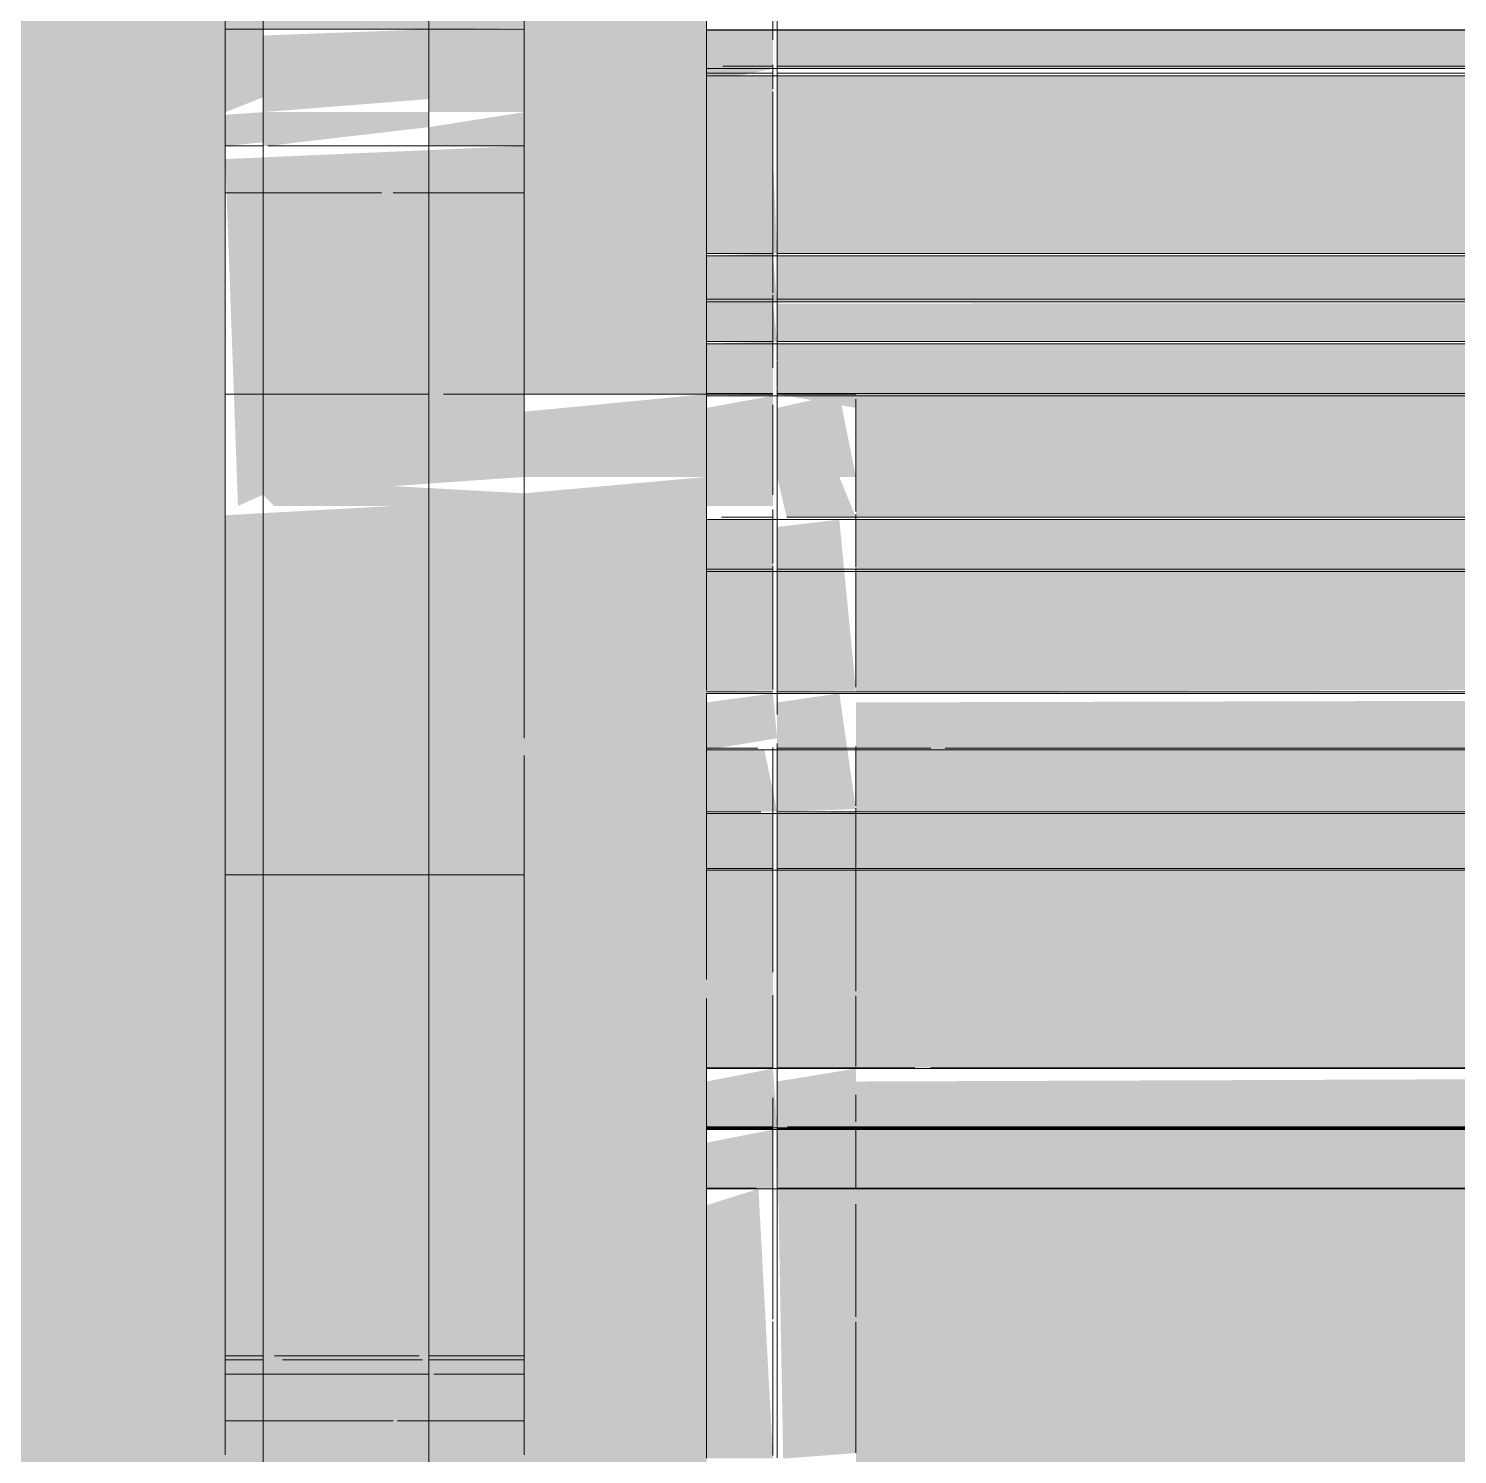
# Model space of a CAD drawing. Header units: metres. Extents: x 147 to 427, y -16 to 162.
# Drawn here: x 201.7562 to 201.79928, y 0.11652 to 0.15952 of the extents above; entities that cross this region are included whole.
import ezdxf

# ---------------------------------------------------------------- set-up
doc = ezdxf.new("R2010")
doc.units = ezdxf.units.M
doc.layers.add('P-SANR-FIXT', color=7, linetype='Continuous', lineweight=5)

# ---------------------------------------------------------------- blocks, each defined once
blk = doc.blocks.new('Bomba Jacuzzi1 - 15B-T 1_1_2CV TRIF_220_380V _1 1_2CV_-2414014-FF')
at = {"layer": 'P-SANR-FIXT', "lineweight": 15, "true_color": 0x181818, "transparency": 33554598}
for points in [[(96.305271, 0.046422), (96.32051, 0.05625), (96.316584, 0.05625), (96.316584, 0.05925), (96.315446, 0.059801), (96.315446, 0.17175), (96.316584, 0.172081), (96.316584, 0.17475), (96.321584, 0.17475), (96.305271, 0.184444), (96.305271, 0.049051)], [(96.329959, 0.1485), (96.329959, 0.167204), (96.326709, 0.167208), (96.326709, 0.17475), (96.321584, 0.17475), (96.321727, 0.17175), (96.324459, 0.17175), (96.324459, 0.1485), (96.32782, 0.1485)], [(96.316584, 0.159311), (96.316584, 0.1595), (96.315446, 0.1595)], [(96.316584, 0.157), (96.321584, 0.157396), (96.321584, 0.1595), (96.316584, 0.159311), (96.316584, 0.157396)], [(96.316732, 0.155982), (96.321584, 0.156549), (96.321584, 0.157), (96.316584, 0.157), (96.316584, 0.155982)], [(96.316917, 0.145125), (96.32051, 0.145125), (96.32051, 0.145723), (96.324459, 0.146), (96.324459, 0.155982), (96.315446, 0.155586), (96.315828, 0.145125), (96.316584, 0.145462)], [(96.331959, 0.151283), (96.332084, 0.151283), (96.331959, 0.152664)], [(96.441959, 0.151283), (96.441959, 0.152664), (96.332084, 0.152664), (96.332084, 0.151283), (96.434006, 0.151283)], [(96.331959, 0.150084), (96.332084, 0.150084), (96.331959, 0.15123)], [(96.325248, 0.146), (96.329959, 0.146), (96.329959, 0.1485), (96.324459, 0.147967), (96.324459, 0.146)], [(96.316584, 0.1155), (96.324459, 0.1155), (96.324459, 0.145507), (96.32051, 0.145723), (96.32051, 0.145125), (96.315446, 0.144845), (96.315446, 0.1155)], [(96.329948, 0.1155), (96.329959, 0.1155), (96.329959, 0.146), (96.324459, 0.145507), (96.324459, 0.1155)], [(96.331961, 0.139524), (96.332084, 0.13956), (96.331959, 0.139524)], [(96.331959, 0.126318), (96.331959, 0.126345), (96.329959, 0.126318)]]:
    blk.add_hatch(color=250, dxfattribs=at).paths.add_polyline_path(points)
h = blk.add_hatch(color=250, dxfattribs=at)
h.paths.add_polyline_path([(96.315446, 0.157), (96.316584, 0.157446), (96.316584, 0.159311), (96.315446, 0.1595), (96.315446, 0.157396)])
h.paths.add_polyline_path([(96.321584, 0.1595), (96.321584, 0.17175), (96.316584, 0.17175), (96.316584, 0.1595), (96.32051, 0.1595)])
h.paths.add_polyline_path([(96.324459, 0.157), (96.324459, 0.1595), (96.321584, 0.1595), (96.321584, 0.157)])
h = blk.add_hatch(color=250, dxfattribs=at)
h.paths.add_polyline_path([(96.315446, 0.1595), (96.316584, 0.1595), (96.316584, 0.17175), (96.315446, 0.17175), (96.315446, 0.160662)])
h.paths.add_polyline_path([(96.321584, 0.1595), (96.324459, 0.159545), (96.324459, 0.17175), (96.321584, 0.17175), (96.321584, 0.159545)])
at = {"layer": 'P-SANR-FIXT', "lineweight": 15, "true_color": 0xffc600, "transparency": 33554598}
for points in [[(96.331959, 0.159469), (96.331959, 0.15948), (96.329959, 0.159469)], [(96.33093, 0.158097), (96.331959, 0.158312), (96.331959, 0.159469), (96.329959, 0.159469), (96.329959, 0.158097)], [(96.329959, 0.152741), (96.331959, 0.152741), (96.331959, 0.158097), (96.329959, 0.158097), (96.329959, 0.155589)], [(96.331959, 0.152741), (96.332084, 0.152741), (96.331959, 0.155589)], [(96.331959, 0.152664), (96.331959, 0.152741), (96.329959, 0.152664)], [(96.331959, 0.151283), (96.331959, 0.152664), (96.329959, 0.152664), (96.329959, 0.151283)], [(96.329959, 0.150084), (96.331959, 0.150084), (96.331959, 0.151283), (96.329959, 0.151283)], [(96.331959, 0.150016), (96.331959, 0.150084), (96.329959, 0.150016)], [(96.331959, 0.1485), (96.331959, 0.150016), (96.329959, 0.150016), (96.329959, 0.1485)], [(96.441959, 0.144782), (96.441959, 0.150016), (96.332084, 0.150016), (96.332084, 0.1485), (96.334459, 0.148082), (96.334459, 0.144782), (96.434006, 0.144782)], [(96.331959, 0.14845), (96.331959, 0.1485), (96.329959, 0.14845)], [(96.331959, 0.146), (96.331959, 0.14845), (96.329959, 0.148082), (96.329959, 0.146), (96.330978, 0.146)], [(96.332084, 0.146), (96.334459, 0.146), (96.333959, 0.1485), (96.332084, 0.148082), (96.332084, 0.147376)], [(96.331959, 0.145125), (96.331959, 0.146), (96.329959, 0.146), (96.329959, 0.145125), (96.331453, 0.145125)], [(96.334459, 0.144782), (96.333959, 0.146), (96.332084, 0.146), (96.332373, 0.144782), (96.333959, 0.144782)], [(96.329959, 0.13777), (96.332084, 0.138119), (96.331959, 0.139473), (96.329959, 0.1392), (96.329959, 0.138119)], [(96.332084, 0.135897), (96.334459, 0.135985), (96.333959, 0.139473), (96.332084, 0.1392), (96.332084, 0.135912)], [(96.369151, 0.135897), (96.441959, 0.135897), (96.441959, 0.139473), (96.334459, 0.1392), (96.334459, 0.135897), (96.336724, 0.135897)], [(96.329959, 0.135897), (96.332084, 0.135912), (96.331699, 0.13777), (96.329959, 0.13777), (96.329959, 0.137067)], [(96.331959, 0.128159), (96.331959, 0.128186), (96.329959, 0.128159)], [(96.332084, 0.126371), (96.331959, 0.128159), (96.329959, 0.127768), (96.329959, 0.126371), (96.331959, 0.126371)], [(96.334459, 0.128159), (96.334459, 0.128186), (96.332084, 0.128159)], [(96.334459, 0.126371), (96.334459, 0.128159), (96.332084, 0.127768), (96.332084, 0.126371)], [(96.441959, 0.126345), (96.441959, 0.128159), (96.334459, 0.127768), (96.334459, 0.126345), (96.435385, 0.126345)], [(96.334459, 0.126345), (96.334459, 0.126371), (96.332084, 0.126345)]]:
    blk.add_hatch(color=40, dxfattribs=at).paths.add_polyline_path(points)
h = blk.add_hatch(color=40, dxfattribs=at)
h.paths.add_polyline_path([(96.395067, 0.152741), (96.441959, 0.153056), (96.441959, 0.158097), (96.332084, 0.158097), (96.332084, 0.152741), (96.389801, 0.152741)])
h.paths.add_polyline_path([(96.395067, 0.158312), (96.441959, 0.158792), (96.441959, 0.159469), (96.332084, 0.159469), (96.332084, 0.158312), (96.385365, 0.158312)])
h.paths.add_polyline_path([(96.441959, 0.15948), (96.441959, 0.159545), (96.434006, 0.15948)])
at = {"layer": 'P-SANR-FIXT', "lineweight": 15, "true_color": 0x181818, "transparency": 33554598}
h = blk.add_hatch(color=250, dxfattribs=at)
h.paths.add_polyline_path([(96.321584, 0.155982), (96.324459, 0.155982), (96.324459, 0.157), (96.321584, 0.156549)])
h.paths.add_polyline_path([(96.315446, 0.155982), (96.316584, 0.15609), (96.316584, 0.157), (96.315446, 0.156921)])
h = blk.add_hatch(color=250, dxfattribs=at)
h.paths.add_polyline_path([(96.401579, 0.1155), (96.441959, 0.1155), (96.441959, 0.126318), (96.334459, 0.126318), (96.334459, 0.1155), (96.369151, 0.1155)])
h.paths.add_polyline_path([(96.434006, 0.128186), (96.441959, 0.128688), (96.441959, 0.135846), (96.334459, 0.135846), (96.334459, 0.128186), (96.401579, 0.128186)])
h.paths.add_polyline_path([(96.334459, 0.139524), (96.441959, 0.1398), (96.441959, 0.144714), (96.334459, 0.144714), (96.334459, 0.13956)])
h.paths.add_polyline_path([(96.395067, 0.150084), (96.441959, 0.150084), (96.441959, 0.151283), (96.332084, 0.151227), (96.332084, 0.150084), (96.385365, 0.150084)])
h = blk.add_hatch(color=250, dxfattribs=at)
h.paths.add_polyline_path([(96.332433, 0.11641), (96.334459, 0.116563), (96.334459, 0.126318), (96.332084, 0.126318), (96.332267, 0.11641)])
h.paths.add_polyline_path([(96.331959, 0.12453), (96.331959, 0.126318), (96.329959, 0.125925), (96.329959, 0.12453), (96.331522, 0.12453)])
h.paths.add_polyline_path([(96.332084, 0.128186), (96.334459, 0.128186), (96.334459, 0.135846), (96.332084, 0.135846), (96.332084, 0.130271)])
h.paths.add_polyline_path([(96.332084, 0.139524), (96.334459, 0.13956), (96.333959, 0.144714), (96.332084, 0.144491), (96.332084, 0.13956)])
h = blk.add_hatch(color=250, dxfattribs=at)
h.paths.add_polyline_path([(96.331959, 0.11641), (96.331522, 0.12453), (96.329959, 0.124041), (96.329959, 0.11641), (96.331164, 0.11641)])
h.paths.add_polyline_path([(96.331959, 0.128186), (96.331959, 0.135846), (96.329959, 0.135846), (96.329959, 0.128186)])
h.paths.add_polyline_path([(96.329959, 0.139524), (96.331959, 0.13956), (96.331959, 0.144714), (96.329959, 0.144714), (96.329959, 0.13956)])
h = blk.add_hatch(color=250, dxfattribs=at)
h.paths.add_polyline_path([(96.334459, 0.126318), (96.334459, 0.126345), (96.332084, 0.126318)])
h.paths.add_polyline_path([(96.334459, 0.135846), (96.334459, 0.135897), (96.332084, 0.135846)])
at = {"layer": 'P-SANR-FIXT', "color": 126, "lineweight": 15, "true_color": 0x0f6868}
for p, q in [((96.316584, 0.172731), (96.316584, 0.157396)), ((96.315446, 0.159368), (96.315446, 0.17175)), ((96.321584, 0.167345), (96.321584, 0.154045)), ((96.324459, 0.166812), (96.324459, 0.159368)), ((96.316584, 0.1595), (96.315446, 0.1595)), ((96.315446, 0.1595), (96.315446, 0.158001)), ((96.324459, 0.1595), (96.321584, 0.1595)), ((96.324459, 0.158001), (96.324459, 0.1595)), ((96.315446, 0.158001), (96.315446, 0.156328)), ((96.324459, 0.156328), (96.324459, 0.158001)), ((96.316584, 0.157396), (96.316584, 0.145125)), ((96.315446, 0.154568), (96.315446, 0.155982)), ((96.315446, 0.155982), (96.316584, 0.155982)), ((96.321584, 0.155982), (96.324459, 0.155982)), ((96.324459, 0.155982), (96.324459, 0.154568)), ((96.315446, 0.145295), (96.315446, 0.154568)), ((96.315446, 0.154568), (96.316584, 0.154568)), ((96.321584, 0.154568), (96.324459, 0.154568)), ((96.324459, 0.154568), (96.324459, 0.145812)), ((96.329959, 0.151283), (96.329959, 0.152573)), ((96.329959, 0.151283), (96.329959, 0.150037)), ((96.329959, 0.151283), (96.332084, 0.151283)), ((96.321584, 0.150494), (96.321584, 0.129463)), ((96.329959, 0.1485), (96.324459, 0.1485)), ((96.324459, 0.138174), (96.324459, 0.145889)), ((96.315446, 0.145413), (96.315446, 0.126888)), ((96.316584, 0.145125), (96.316584, 0.130835)), ((96.329959, 0.14315), (96.329959, 0.144277)), ((96.329959, 0.14315), (96.329959, 0.13956)), ((96.329959, 0.14315), (96.332084, 0.14315)), ((96.324459, 0.116511), (96.324459, 0.1375)), ((96.329959, 0.134145), (96.329959, 0.134769)), ((96.329959, 0.134145), (96.329959, 0.13084)), ((96.329959, 0.134145), (96.332084, 0.134145)), ((96.316584, 0.130835), (96.316584, 0.1155)), ((96.329959, 0.130271), (96.329959, 0.128168)), ((96.315446, 0.126888), (96.315446, 0.116511)), ((96.321584, 0.126809), (96.321584, 0.104191)), ((96.329959, 0.12453), (96.329959, 0.11641)), ((96.329959, 0.12453), (96.332084, 0.12453))]:
    blk.add_line(p, q, dxfattribs=at)
at = {"layer": 'P-SANR-FIXT', "color": 250, "lineweight": 15, "true_color": 0x143333}
for p, q in [((96.315446, 0.17175), (96.315446, 0.1595)), ((96.324459, 0.1595), (96.324459, 0.166812)), ((96.321584, 0.1595), (96.316584, 0.1595)), ((96.315446, 0.155982), (96.315446, 0.159368)), ((96.324459, 0.159368), (96.324459, 0.155982)), ((96.315446, 0.156265), (96.315446, 0.156996)), ((96.324459, 0.157), (96.324459, 0.156265)), ((96.315446, 0.156328), (96.315446, 0.145889)), ((96.315446, 0.155982), (96.315446, 0.147413)), ((96.316732, 0.155982), (96.321584, 0.155982)), ((96.324459, 0.153605), (96.324459, 0.156328)), ((96.324459, 0.147413), (96.324459, 0.155982)), ((96.316584, 0.154568), (96.320156, 0.154568)), ((96.32051, 0.154568), (96.321584, 0.154568)), ((96.324459, 0.145889), (96.324459, 0.153605)), ((96.324459, 0.145812), (96.324459, 0.138119)), ((96.315446, 0.138119), (96.315446, 0.145295)), ((96.315446, 0.116511), (96.315446, 0.144121)), ((96.324459, 0.144121), (96.324459, 0.138261)), ((96.315446, 0.138186), (96.315446, 0.116511)), ((96.324459, 0.137603), (96.324459, 0.116511))]:
    blk.add_line(p, q, dxfattribs=at)
at = {"layer": 'P-SANR-FIXT', "color": 59, "lineweight": 15, "true_color": 0x495b2e}
for p, q in [((96.329959, 0.161869), (96.329959, 0.159481)), ((96.329959, 0.161097), (96.329959, 0.15948)), ((96.329959, 0.158105), (96.329959, 0.152664)), ((96.329959, 0.154018), (96.329959, 0.152664)), ((96.331959, 0.153035), (96.331959, 0.15155)), ((96.329959, 0.152664), (96.329959, 0.151362)), ((96.329959, 0.152664), (96.332084, 0.152664)), ((96.329959, 0.151362), (96.331959, 0.151362)), ((96.329959, 0.151285), (96.329959, 0.150037)), ((96.331959, 0.151493), (96.331959, 0.15016)), ((96.332084, 0.151362), (96.448959, 0.151362)), ((96.329959, 0.150084), (96.331959, 0.150084)), ((96.329959, 0.148082), (96.329959, 0.145133)), ((96.329959, 0.145973), (96.329959, 0.145125)), ((96.331959, 0.145014), (96.331959, 0.143385)), ((96.329959, 0.144714), (96.332084, 0.144714)), ((96.331959, 0.143323), (96.331959, 0.139593)), ((96.329959, 0.137785), (96.329959, 0.135846)), ((96.329959, 0.136452), (96.329959, 0.135846)), ((96.329959, 0.135846), (96.332084, 0.135846)), ((96.331959, 0.136041), (96.331959, 0.131069)), ((96.331959, 0.13037), (96.331959, 0.128162)), ((96.331959, 0.124578), (96.331959, 0.120601)), ((96.331959, 0.120533), (96.331959, 0.116489))]:
    blk.add_line(p, q, dxfattribs=at)
at = {"layer": 'P-SANR-FIXT', "color": 250, "lineweight": 15, "true_color": 0x162121}
for p, q in [((96.315446, 0.1595), (96.315446, 0.157)), ((96.315446, 0.1595), (96.315446, 0.157247)), ((96.324459, 0.155982), (96.324459, 0.1595)), ((96.324459, 0.157563), (96.324459, 0.1595)), ((96.315446, 0.156265), (96.315446, 0.156996)), ((96.315446, 0.156921), (96.315446, 0.155982)), ((96.324459, 0.157), (96.324459, 0.156265)), ((96.315446, 0.148368), (96.315446, 0.155982)), ((96.324459, 0.155982), (96.324459, 0.148368)), ((96.315446, 0.145365), (96.315446, 0.155586)), ((96.324459, 0.155586), (96.324459, 0.15144)), ((96.324459, 0.151208), (96.324459, 0.145169)), ((96.316584, 0.1485), (96.315446, 0.1485)), ((96.315446, 0.1485), (96.315446, 0.138186)), ((96.324459, 0.1485), (96.322026, 0.1485)), ((96.315446, 0.147413), (96.315446, 0.139635)), ((96.324459, 0.139635), (96.324459, 0.147413)), ((96.315446, 0.144121), (96.315446, 0.144845)), ((96.324459, 0.144845), (96.324459, 0.144121)), ((96.315446, 0.127781), (96.315446, 0.138119)), ((96.324459, 0.1375), (96.324459, 0.128227)), ((96.315446, 0.116511), (96.315446, 0.13634)), ((96.315446, 0.127847), (96.315446, 0.120482)), ((96.324459, 0.120288), (96.324459, 0.127847)), ((96.315446, 0.120288), (96.315446, 0.116511)), ((96.324459, 0.116511), (96.324459, 0.119998))]:
    blk.add_line(p, q, dxfattribs=at)
at = {"layer": 'P-SANR-FIXT', "color": 250, "lineweight": 15, "true_color": 0x171b1b}
for p, q in [((96.316584, 0.159566), (96.316584, 0.158094)), ((96.321584, 0.15902), (96.321584, 0.15835)), ((96.315446, 0.157181), (96.315446, 0.156328)), ((96.324459, 0.156328), (96.324459, 0.157247)), ((96.315446, 0.155982), (96.315446, 0.1485)), ((96.324459, 0.1485), (96.324459, 0.155982)), ((96.315446, 0.148779), (96.315446, 0.155586)), ((96.324459, 0.155586), (96.324459, 0.15144)), ((96.324459, 0.151208), (96.324459, 0.148779)), ((96.315446, 0.13367), (96.315446, 0.148368)), ((96.321584, 0.1485), (96.316584, 0.1485)), ((96.324459, 0.147967), (96.324459, 0.138119)), ((96.315446, 0.145521), (96.315446, 0.146)), ((96.315446, 0.137565), (96.315446, 0.144961)), ((96.315446, 0.139635), (96.315446, 0.128697)), ((96.324459, 0.138119), (96.324459, 0.139635)), ((96.324459, 0.1375), (96.324459, 0.13337)), ((96.324459, 0.129382), (96.324459, 0.1375)), ((96.315446, 0.13634), (96.315446, 0.137067)), ((96.316584, 0.134), (96.315446, 0.134)), ((96.324459, 0.134), (96.321584, 0.134)), ((96.315446, 0.13337), (96.315446, 0.132111)), ((96.324459, 0.132111), (96.324459, 0.13337)), ((96.315446, 0.131521), (96.315446, 0.128715)), ((96.324459, 0.128581), (96.324459, 0.131521)), ((96.315446, 0.128581), (96.315446, 0.127847)), ((96.324459, 0.128227), (96.324459, 0.120288)), ((96.315446, 0.120473), (96.315446, 0.127781)), ((96.315446, 0.12222), (96.315446, 0.124105)), ((96.324459, 0.124105), (96.324459, 0.12222)), ((96.315446, 0.120517), (96.315446, 0.12222)), ((96.324459, 0.12222), (96.324459, 0.12033)), ((96.315446, 0.116511), (96.315446, 0.12033)), ((96.315446, 0.117532), (96.315446, 0.120288)), ((96.324459, 0.120029), (96.324459, 0.118979)), ((96.324459, 0.119992), (96.324459, 0.117532)), ((96.324459, 0.118979), (96.324459, 0.116511)), ((96.316584, 0.117532), (96.315446, 0.117532)), ((96.315446, 0.1175), (96.315446, 0.116535)), ((96.324459, 0.117532), (96.321584, 0.117532)), ((96.324459, 0.116535), (96.324459, 0.1175))]:
    blk.add_line(p, q, dxfattribs=at)
at = {"layer": 'P-SANR-FIXT', "color": 4, "lineweight": 15, "true_color": 0x00ffff}
for p, q in [((96.329959, 0.15948), (96.329959, 0.158097)), ((96.329959, 0.15948), (96.448959, 0.15948)), ((96.329959, 0.152573), (96.329959, 0.158097)), ((96.329959, 0.158097), (96.448959, 0.158097)), ((96.321584, 0.154045), (96.321584, 0.150494)), ((96.332084, 0.150308), (96.332084, 0.152871)), ((96.332084, 0.151283), (96.448959, 0.151283)), ((96.329959, 0.150016), (96.329959, 0.14845)), ((96.329959, 0.150016), (96.448959, 0.150016)), ((96.329959, 0.144277), (96.329959, 0.14845)), ((96.329959, 0.14845), (96.448959, 0.14845)), ((96.332084, 0.139662), (96.332084, 0.144324)), ((96.332084, 0.14315), (96.448959, 0.14315)), ((96.329959, 0.139473), (96.329959, 0.13777)), ((96.329959, 0.139473), (96.448959, 0.139473)), ((96.329959, 0.134769), (96.329959, 0.13777)), ((96.329959, 0.13777), (96.448959, 0.13777)), ((96.332084, 0.12819), (96.332084, 0.134916)), ((96.332084, 0.134145), (96.448959, 0.134145)), ((96.321584, 0.129463), (96.321584, 0.126809)), ((96.329959, 0.128159), (96.329959, 0.126371)), ((96.329959, 0.128159), (96.448959, 0.128159)), ((96.329959, 0.12453), (96.329959, 0.126371)), ((96.329959, 0.126371), (96.448959, 0.126371)), ((96.332084, 0.11642), (96.332084, 0.124875)), ((96.332084, 0.12453), (96.448959, 0.12453))]:
    blk.add_line(p, q, dxfattribs=at)
at = {"layer": 'P-SANR-FIXT', "color": 63, "lineweight": 15, "true_color": 0xa6d959}
for p, q in [((96.329959, 0.15948), (96.329959, 0.154018)), ((96.332084, 0.159004), (96.332084, 0.159752)), ((96.332084, 0.158219), (96.332084, 0.158991)), ((96.332084, 0.158312), (96.448959, 0.158312)), ((96.332084, 0.157396), (96.332084, 0.158204)), ((96.332084, 0.152871), (96.332084, 0.157396)), ((96.332084, 0.152664), (96.448959, 0.152664)), ((96.329959, 0.150016), (96.329959, 0.145973)), ((96.332084, 0.14952), (96.332084, 0.150308)), ((96.332084, 0.148702), (96.332084, 0.149506)), ((96.332084, 0.145125), (96.332084, 0.148687)), ((96.332084, 0.144324), (96.332084, 0.145125)), ((96.332084, 0.144714), (96.448959, 0.144714)), ((96.332084, 0.138833), (96.332084, 0.139662)), ((96.329959, 0.139473), (96.329959, 0.138624)), ((96.332084, 0.134916), (96.332084, 0.137963)), ((96.329959, 0.13777), (96.329959, 0.136452)), ((96.332084, 0.135846), (96.448959, 0.135846)), ((96.329959, 0.128159), (96.329959, 0.126371)), ((96.332084, 0.126449), (96.332084, 0.12819)), ((96.332084, 0.124875), (96.332084, 0.126433)), ((96.332084, 0.126318), (96.448959, 0.126318))]:
    blk.add_line(p, q, dxfattribs=at)
at = {"layer": 'P-SANR-FIXT', "color": 54, "lineweight": 15, "true_color": 0xaba524}
for p, q in [((96.329959, 0.158792), (96.329959, 0.15948)), ((96.329959, 0.158312), (96.332084, 0.158312)), ((96.329959, 0.150037), (96.329959, 0.148459)), ((96.332084, 0.150084), (96.448959, 0.150084)), ((96.334459, 0.143283), (96.334459, 0.144875)), ((96.334459, 0.143219), (96.448959, 0.143219)), ((96.334459, 0.139665), (96.334459, 0.143163)), ((96.329959, 0.139474), (96.329959, 0.138635)), ((96.334459, 0.130489), (96.334459, 0.136016)), ((96.334459, 0.134196), (96.448959, 0.134196)), ((96.334459, 0.128234), (96.334459, 0.130348)), ((96.329959, 0.128168), (96.329959, 0.126371)), ((96.329959, 0.126318), (96.332084, 0.126318)), ((96.331959, 0.126398), (96.331959, 0.124578)), ((96.334459, 0.124553), (96.334459, 0.126402)), ((96.334459, 0.120674), (96.334459, 0.124041)), ((96.334459, 0.116575), (96.334459, 0.120523))]:
    blk.add_line(p, q, dxfattribs=at)
at = {"layer": 'P-SANR-FIXT', "color": 42, "lineweight": 15, "true_color": 0xbfa010}
for p, q in [((96.329959, 0.159469), (96.329959, 0.158792)), ((96.329959, 0.158792), (96.329959, 0.159469)), ((96.329959, 0.159469), (96.332084, 0.159469)), ((96.331959, 0.159835), (96.331959, 0.159177)), ((96.330446, 0.158391), (96.331959, 0.158391)), ((96.332084, 0.158391), (96.448959, 0.158391)), ((96.332084, 0.152741), (96.448959, 0.152741)), ((96.329959, 0.150037), (96.329959, 0.148508)), ((96.329959, 0.1485), (96.329959, 0.150016)), ((96.331959, 0.15016), (96.331959, 0.149286)), ((96.331959, 0.1485), (96.329959, 0.1485)), ((96.331959, 0.127277), (96.331959, 0.126412))]:
    blk.add_line(p, q, dxfattribs=at)
at = {"layer": 'P-SANR-FIXT', "color": 42, "lineweight": 15, "true_color": 0xc69e09}
for p, q in [((96.329959, 0.159469), (96.329959, 0.15887)), ((96.329959, 0.158176), (96.331959, 0.158176)), ((96.329959, 0.150016), (96.329959, 0.149305)), ((96.329959, 0.149236), (96.329959, 0.148519))]:
    blk.add_line(p, q, dxfattribs=at)
at = {"layer": 'P-SANR-FIXT', "color": 42, "lineweight": 15, "true_color": 0xb4910a}
for p, q in [((96.331959, 0.159835), (96.331959, 0.159177)), ((96.332084, 0.159004), (96.332084, 0.159752))]:
    blk.add_line(p, q, dxfattribs=at)
at = {"layer": 'P-SANR-FIXT', "color": 52, "lineweight": 15, "true_color": 0xdfcc1f}
blk.add_line((96.332084, 0.159469), (96.448959, 0.159469), dxfattribs=at)
at = {"layer": 'P-SANR-FIXT', "color": 49, "lineweight": 15, "true_color": 0x524715}
for p, q in [((96.331959, 0.158424), (96.331959, 0.157704)), ((96.332084, 0.156637), (96.332084, 0.158204)), ((96.331959, 0.157613), (96.331959, 0.153035)), ((96.332084, 0.15427), (96.332084, 0.156633))]:
    blk.add_line(p, q, dxfattribs=at)
at = {"layer": 'P-SANR-FIXT', "color": 59, "lineweight": 15, "true_color": 0x5d561a}
for p, q in [((96.331959, 0.158424), (96.331959, 0.157704)), ((96.329959, 0.158107), (96.329959, 0.155668)), ((96.329959, 0.152741), (96.329959, 0.158097)), ((96.331959, 0.157613), (96.331959, 0.153035)), ((96.329959, 0.155592), (96.329959, 0.152741)), ((96.329959, 0.152741), (96.331959, 0.152741)), ((96.331959, 0.148171), (96.331959, 0.145461)), ((96.331959, 0.137843), (96.331959, 0.136041))]:
    blk.add_line(p, q, dxfattribs=at)
at = {"layer": 'P-SANR-FIXT', "color": 40, "lineweight": 15, "true_color": 0xf4c104}
for p, q in [((96.332084, 0.158176), (96.448959, 0.158176)), ((96.334459, 0.148519), (96.433582, 0.148519)), ((96.334459, 0.137821), (96.336724, 0.137821)), ((96.337156, 0.137821), (96.448959, 0.137821)), ((96.334459, 0.126345), (96.448959, 0.126345))]:
    blk.add_line(p, q, dxfattribs=at)
at = {"layer": 'P-SANR-FIXT', "color": 58, "lineweight": 15, "true_color": 0x645513}
blk.add_line((96.329959, 0.158097), (96.329959, 0.152741), dxfattribs=at)
at = {"layer": 'P-SANR-FIXT', "color": 250, "lineweight": 15, "true_color": 0x171919}
for p, q in [((96.316584, 0.157041), (96.316584, 0.156213)), ((96.315446, 0.155982), (96.316584, 0.155982)), ((96.321584, 0.155982), (96.324459, 0.155982)), ((96.315446, 0.15593), (96.315446, 0.148732)), ((96.315446, 0.1485), (96.315446, 0.155586)), ((96.324459, 0.151699), (96.324459, 0.15593)), ((96.324459, 0.155586), (96.324459, 0.15144)), ((96.324459, 0.148732), (96.324459, 0.151436)), ((96.324459, 0.151162), (96.324459, 0.1485)), ((96.315446, 0.146159), (96.315446, 0.148779)), ((96.315446, 0.1485), (96.315446, 0.146)), ((96.315446, 0.1485), (96.315446, 0.146254)), ((96.324459, 0.148247), (96.324459, 0.146159)), ((96.324459, 0.146), (96.324459, 0.147967)), ((96.315446, 0.145521), (96.315446, 0.146)), ((96.324459, 0.138119), (96.324459, 0.145813)), ((96.315446, 0.145295), (96.315446, 0.134)), ((96.315446, 0.141914), (96.315446, 0.144961)), ((96.315446, 0.138257), (96.315446, 0.141914)), ((96.315446, 0.134), (96.315446, 0.1375)), ((96.324459, 0.1375), (96.324459, 0.134)), ((96.324459, 0.134), (96.324459, 0.1375)), ((96.321584, 0.134), (96.316584, 0.134)), ((96.324459, 0.13337), (96.324459, 0.134)), ((96.315446, 0.132), (96.315446, 0.13337)), ((96.324459, 0.13337), (96.324459, 0.132)), ((96.315446, 0.128697), (96.315446, 0.131521)), ((96.324459, 0.131521), (96.324459, 0.128581)), ((96.324459, 0.128581), (96.324459, 0.129382)), ((96.324459, 0.12894), (96.324459, 0.128482)), ((96.315446, 0.120473), (96.315446, 0.128581)), ((96.315446, 0.128581), (96.315446, 0.120473)), ((96.315446, 0.127139), (96.315446, 0.128482)), ((96.324459, 0.128293), (96.324459, 0.127139)), ((96.324459, 0.128227), (96.324459, 0.120288)), ((96.324459, 0.120288), (96.324459, 0.128227)), ((96.315446, 0.125004), (96.315446, 0.126927)), ((96.324459, 0.126927), (96.324459, 0.125004)), ((96.315446, 0.119373), (96.315446, 0.120288)), ((96.315446, 0.120288), (96.315446, 0.118946)), ((96.324459, 0.119992), (96.324459, 0.119373)), ((96.324459, 0.118946), (96.324459, 0.119992)), ((96.316584, 0.1195), (96.315446, 0.1195)), ((96.315446, 0.119373), (96.316584, 0.119373)), ((96.315446, 0.119364), (96.315446, 0.118328)), ((96.324459, 0.1195), (96.321584, 0.1195)), ((96.321584, 0.119373), (96.324459, 0.119373)), ((96.324459, 0.117534), (96.324459, 0.119364)), ((96.315446, 0.117532), (96.315446, 0.118946)), ((96.315446, 0.118946), (96.316584, 0.118946)), ((96.321731, 0.118946), (96.324459, 0.118946)), ((96.324459, 0.118946), (96.324459, 0.117532)), ((96.315446, 0.118328), (96.315446, 0.117534)), ((96.315446, 0.116546), (96.315446, 0.117515)), ((96.315446, 0.1175), (96.315446, 0.116535)), ((96.32051, 0.117532), (96.316584, 0.117532)), ((96.321584, 0.117532), (96.320635, 0.117532)), ((96.324459, 0.117515), (96.324459, 0.116546)), ((96.324459, 0.116535), (96.324459, 0.1175))]:
    blk.add_line(p, q, dxfattribs=at)
at = {"layer": 'P-SANR-FIXT', "color": 250, "lineweight": 15, "true_color": 0x171818}
for p, q in [((96.316732, 0.155982), (96.317969, 0.155982)), ((96.31837, 0.155982), (96.321584, 0.155982)), ((96.315446, 0.155586), (96.315446, 0.154568)), ((96.316584, 0.155747), (96.316584, 0.153017)), ((96.324459, 0.154568), (96.324459, 0.155586)), ((96.321584, 0.154699), (96.321584, 0.153894)), ((96.315446, 0.154568), (96.315446, 0.1485)), ((96.315446, 0.154568), (96.316584, 0.154568)), ((96.316584, 0.154568), (96.320156, 0.154568)), ((96.32051, 0.154568), (96.321584, 0.154568)), ((96.321584, 0.154568), (96.322245, 0.154568)), ((96.322485, 0.154568), (96.324459, 0.154568)), ((96.324459, 0.15144), (96.324459, 0.154568)), ((96.321584, 0.153687), (96.321584, 0.149662)), ((96.316584, 0.152952), (96.316584, 0.15227)), ((96.316584, 0.151749), (96.316584, 0.148669)), ((96.324459, 0.1485), (96.324459, 0.151162)), ((96.315446, 0.148732), (96.315446, 0.147489)), ((96.316584, 0.148669), (96.316584, 0.147554)), ((96.315446, 0.146), (96.315446, 0.1485)), ((96.315446, 0.1485), (96.315446, 0.146)), ((96.321584, 0.148557), (96.321584, 0.147127)), ((96.324459, 0.147489), (96.324459, 0.14815)), ((96.324459, 0.146), (96.324459, 0.147967)), ((96.324459, 0.147967), (96.324459, 0.146)), ((96.315446, 0.14732), (96.315446, 0.14606)), ((96.324459, 0.14606), (96.324459, 0.14732)), ((96.316584, 0.146738), (96.316584, 0.14601)), ((96.315446, 0.146254), (96.315446, 0.145537)), ((96.315446, 0.145365), (96.315446, 0.146159)), ((96.315446, 0.14606), (96.315446, 0.145413)), ((96.315446, 0.145295), (96.315446, 0.146)), ((96.315446, 0.146), (96.315446, 0.145295)), ((96.315446, 0.146), (96.315446, 0.145295)), ((96.321584, 0.145437), (96.321584, 0.144694)), ((96.315446, 0.145163), (96.315446, 0.139539)), ((96.315446, 0.144993), (96.315446, 0.1375)), ((96.315446, 0.1375), (96.315446, 0.144961)), ((96.315446, 0.144845), (96.315446, 0.144079)), ((96.315446, 0.137603), (96.315446, 0.144845)), ((96.324459, 0.144267), (96.324459, 0.144993)), ((96.324459, 0.144961), (96.324459, 0.144079)), ((96.324459, 0.144079), (96.324459, 0.144845)), ((96.324459, 0.144845), (96.324459, 0.144152)), ((96.321584, 0.144595), (96.321584, 0.14303)), ((96.315446, 0.144079), (96.315446, 0.1375)), ((96.316584, 0.143837), (96.316584, 0.142057)), ((96.324459, 0.142142), (96.324459, 0.143726)), ((96.324459, 0.143634), (96.324459, 0.142112)), ((96.324459, 0.141914), (96.324459, 0.143516)), ((96.324459, 0.143516), (96.324459, 0.141914)), ((96.321584, 0.142561), (96.321584, 0.141208)), ((96.316584, 0.141775), (96.316584, 0.139028)), ((96.324459, 0.138174), (96.324459, 0.141818)), ((96.324459, 0.141799), (96.324459, 0.138261)), ((96.324459, 0.138119), (96.324459, 0.141593)), ((96.324459, 0.141593), (96.324459, 0.138119)), ((96.321584, 0.140992), (96.321584, 0.138077)), ((96.315446, 0.139539), (96.315446, 0.137612)), ((96.316584, 0.138313), (96.316584, 0.137692)), ((96.315446, 0.137565), (96.315446, 0.138257)), ((96.315446, 0.137202), (96.315446, 0.134139)), ((96.315446, 0.1341), (96.315446, 0.137138)), ((96.315446, 0.137091), (96.315446, 0.134132)), ((96.315446, 0.137067), (96.315446, 0.136267)), ((96.315446, 0.134159), (96.315446, 0.137067)), ((96.324459, 0.137138), (96.324459, 0.13417)), ((96.324459, 0.134203), (96.324459, 0.137091)), ((96.324459, 0.136267), (96.324459, 0.137067)), ((96.321584, 0.136778), (96.321584, 0.134409)), ((96.315446, 0.136267), (96.315446, 0.134)), ((96.316584, 0.136337), (96.316584, 0.134044)), ((96.324459, 0.134), (96.324459, 0.136267)), ((96.324459, 0.132143), (96.324459, 0.134132)), ((96.324459, 0.1341), (96.324459, 0.132135)), ((96.324459, 0.132), (96.324459, 0.134)), ((96.324459, 0.134), (96.324459, 0.132)), ((96.324459, 0.132), (96.324459, 0.134)), ((96.324459, 0.132111), (96.324459, 0.134)), ((96.315446, 0.132097), (96.315446, 0.133522)), ((96.315446, 0.13351), (96.315446, 0.132143)), ((96.315446, 0.132135), (96.315446, 0.133486)), ((96.315446, 0.133476), (96.315446, 0.132)), ((96.315446, 0.132), (96.315446, 0.13337)), ((96.315446, 0.13337), (96.315446, 0.132)), ((96.315446, 0.13337), (96.315446, 0.132)), ((96.315446, 0.13337), (96.315446, 0.132111)), ((96.321584, 0.133406), (96.321584, 0.132393)), ((96.316584, 0.132829), (96.316584, 0.132053)), ((96.315446, 0.131661), (96.315446, 0.129024)), ((96.315446, 0.129042), (96.315446, 0.131658)), ((96.315446, 0.13075), (96.315446, 0.131587)), ((96.315446, 0.131548), (96.315446, 0.129045)), ((96.315446, 0.12894), (96.315446, 0.131521)), ((96.315446, 0.131521), (96.315446, 0.12894)), ((96.315446, 0.131521), (96.315446, 0.12894)), ((96.315446, 0.131521), (96.315446, 0.128992)), ((96.321584, 0.13176), (96.321584, 0.13102)), ((96.324459, 0.130966), (96.324459, 0.131661)), ((96.324459, 0.131658), (96.324459, 0.130969)), ((96.324459, 0.12894), (96.324459, 0.131521)), ((96.324459, 0.131521), (96.324459, 0.12894)), ((96.324459, 0.12894), (96.324459, 0.131521)), ((96.324459, 0.129277), (96.324459, 0.131521)), ((96.315446, 0.129018), (96.315446, 0.13075)), ((96.324459, 0.130883), (96.324459, 0.129042)), ((96.324459, 0.129024), (96.324459, 0.13088)), ((96.316584, 0.130321), (96.316584, 0.128976)), ((96.321584, 0.130412), (96.321584, 0.129594)), ((96.315446, 0.128482), (96.315446, 0.12894)), ((96.315446, 0.128482), (96.315446, 0.12894)), ((96.324459, 0.12894), (96.324459, 0.128482)), ((96.315446, 0.12859), (96.315446, 0.12724)), ((96.315446, 0.128581), (96.315446, 0.120473)), ((96.315446, 0.12718), (96.315446, 0.128571)), ((96.315446, 0.127239), (96.315446, 0.128571)), ((96.315446, 0.12855), (96.315446, 0.127151)), ((96.315446, 0.128492), (96.315446, 0.127231)), ((96.315446, 0.127139), (96.315446, 0.128482)), ((96.315446, 0.128482), (96.315446, 0.127139)), ((96.315446, 0.127139), (96.315446, 0.128482)), ((96.316584, 0.128145), (96.316584, 0.127558)), ((96.321584, 0.128064), (96.321584, 0.127161)), ((96.324459, 0.128308), (96.324459, 0.127309)), ((96.324459, 0.128293), (96.324459, 0.127139)), ((96.324459, 0.127281), (96.324459, 0.128286)), ((96.324459, 0.127231), (96.324459, 0.128261)), ((96.324459, 0.127139), (96.324459, 0.128227)), ((96.324459, 0.128227), (96.324459, 0.127139)), ((96.324459, 0.120288), (96.324459, 0.128227)), ((96.315446, 0.125068), (96.315446, 0.126987)), ((96.315446, 0.126984), (96.315446, 0.125026)), ((96.315446, 0.126984), (96.315446, 0.125046)), ((96.315446, 0.125691), (96.315446, 0.126927)), ((96.315446, 0.125027), (96.315446, 0.126918)), ((96.315446, 0.125804), (96.315446, 0.126888)), ((96.315446, 0.126888), (96.315446, 0.125004)), ((96.315446, 0.126888), (96.315446, 0.125037)), ((96.316584, 0.126947), (96.316584, 0.125516)), ((96.324459, 0.125026), (96.324459, 0.126984)), ((96.324459, 0.126927), (96.324459, 0.125691)), ((96.324459, 0.126918), (96.324459, 0.125027)), ((96.324459, 0.125004), (96.324459, 0.126888)), ((96.324459, 0.126888), (96.324459, 0.125804)), ((96.324459, 0.125037), (96.324459, 0.126888)), ((96.315446, 0.120473), (96.315446, 0.125804)), ((96.321584, 0.125921), (96.321584, 0.125042)), ((96.324459, 0.125804), (96.324459, 0.120288)), ((96.315446, 0.125004), (96.315446, 0.125691)), ((96.324459, 0.125691), (96.324459, 0.125004)), ((96.315446, 0.120508), (96.315446, 0.124806)), ((96.315446, 0.124786), (96.315446, 0.12052)), ((96.315446, 0.124782), (96.315446, 0.120511)), ((96.315446, 0.120518), (96.315446, 0.124777)), ((96.315446, 0.120517), (96.315446, 0.124774)), ((96.315446, 0.12475), (96.315446, 0.124041)), ((96.315446, 0.12475), (96.315446, 0.120482)), ((96.321584, 0.12479), (96.321584, 0.124157)), ((96.324459, 0.123441), (96.324459, 0.124786)), ((96.324459, 0.124777), (96.324459, 0.123436)), ((96.324459, 0.124774), (96.324459, 0.12222)), ((96.324459, 0.124041), (96.324459, 0.12475)), ((96.324459, 0.120288), (96.324459, 0.12475)), ((96.321584, 0.124083), (96.321584, 0.123437)), ((96.315446, 0.124041), (96.315446, 0.120473)), ((96.324459, 0.120288), (96.324459, 0.124041)), ((96.321584, 0.122858), (96.321584, 0.122262)), ((96.324459, 0.120334), (96.324459, 0.123093)), ((96.324459, 0.123088), (96.324459, 0.120332)), ((96.316584, 0.122282), (96.316584, 0.119728)), ((96.324459, 0.12222), (96.324459, 0.12033)), ((96.315446, 0.120334), (96.315446, 0.119412)), ((96.315446, 0.119412), (96.315446, 0.120332)), ((96.315446, 0.11939), (96.315446, 0.12033)), ((96.315446, 0.120326), (96.315446, 0.119408)), ((96.315446, 0.119407), (96.315446, 0.120323)), ((96.315446, 0.119373), (96.315446, 0.120288)), ((96.315446, 0.120288), (96.315446, 0.119373)), ((96.315446, 0.120288), (96.315446, 0.119373)), ((96.315446, 0.120288), (96.315446, 0.119388)), ((96.321584, 0.120323), (96.321584, 0.119403)), ((96.324459, 0.120029), (96.324459, 0.11939)), ((96.324459, 0.119388), (96.324459, 0.119998)), ((96.324459, 0.119373), (96.324459, 0.119992)), ((96.324459, 0.119992), (96.324459, 0.119373)), ((96.324459, 0.119373), (96.324459, 0.119992)), ((96.315446, 0.119373), (96.315446, 0.1195)), ((96.315446, 0.119373), (96.315446, 0.1195)), ((96.315446, 0.1195), (96.315446, 0.119364)), ((96.316584, 0.119373), (96.315446, 0.119373)), ((96.315446, 0.119364), (96.315446, 0.118964)), ((96.321293, 0.1195), (96.316929, 0.1195)), ((96.321393, 0.119373), (96.317168, 0.119373)), ((96.317168, 0.119373), (96.321393, 0.119373)), ((96.324459, 0.119373), (96.321584, 0.119373)), ((96.324459, 0.1195), (96.324459, 0.119373)), ((96.324459, 0.118964), (96.324459, 0.1195)), ((96.315446, 0.118982), (96.315446, 0.117554)), ((96.315446, 0.117554), (96.315446, 0.118981)), ((96.315446, 0.118979), (96.315446, 0.117554)), ((96.315446, 0.117553), (96.315446, 0.118978)), ((96.315446, 0.118965), (96.315446, 0.117551)), ((96.315446, 0.118949), (96.315446, 0.117534)), ((96.315446, 0.117532), (96.315446, 0.118946)), ((96.315446, 0.118946), (96.315446, 0.117532)), ((96.315446, 0.118946), (96.316584, 0.118946)), ((96.315446, 0.117547), (96.315446, 0.118946)), ((96.316584, 0.118946), (96.321584, 0.118946)), ((96.316584, 0.118946), (96.321584, 0.118946)), ((96.321731, 0.118946), (96.324459, 0.118946)), ((96.324459, 0.117554), (96.324459, 0.118982)), ((96.324459, 0.118981), (96.324459, 0.117554)), ((96.324459, 0.117551), (96.324459, 0.118965)), ((96.324459, 0.118328), (96.324459, 0.118949)), ((96.324459, 0.117532), (96.324459, 0.118946)), ((96.324459, 0.118946), (96.324459, 0.118328)), ((96.324459, 0.118946), (96.324459, 0.117547)), ((96.316584, 0.118254), (96.316584, 0.117554)), ((96.324459, 0.118328), (96.324459, 0.117532)), ((96.324459, 0.117534), (96.324459, 0.118328)), ((96.32051, 0.117532), (96.315446, 0.117532)), ((96.315446, 0.117522), (96.315446, 0.116547)), ((96.315446, 0.116547), (96.315446, 0.117522)), ((96.315446, 0.117522), (96.315446, 0.116547)), ((96.315446, 0.116547), (96.315446, 0.117522)), ((96.315446, 0.117519), (96.315446, 0.116547)), ((96.321584, 0.117532), (96.320635, 0.117532)), ((96.324459, 0.117532), (96.321584, 0.117532)), ((96.324459, 0.116547), (96.324459, 0.117522)), ((96.324459, 0.117522), (96.324459, 0.116547)), ((96.324459, 0.116547), (96.324459, 0.117519))]:
    blk.add_line(p, q, dxfattribs=at)
at = {"layer": 'P-SANR-FIXT', "color": 58, "lineweight": 15, "true_color": 0x604f11}
blk.add_line((96.332084, 0.153035), (96.332084, 0.15427), dxfattribs=at)
at = {"layer": 'P-SANR-FIXT', "color": 250, "lineweight": 15, "true_color": 0x292f1f}
for p, q in [((96.331959, 0.153035), (96.331959, 0.15155)), ((96.332084, 0.151592), (96.332084, 0.153011))]:
    blk.add_line(p, q, dxfattribs=at)
at = {"layer": 'P-SANR-FIXT', "color": 59, "lineweight": 15, "true_color": 0x4b491c}
for p, q in [((96.331959, 0.151493), (96.331959, 0.15016)), ((96.332084, 0.150308), (96.332084, 0.151535)), ((96.334459, 0.144787), (96.334459, 0.143382)), ((96.334459, 0.144787), (96.334459, 0.143382)), ((96.334459, 0.143237), (96.334459, 0.139767)), ((96.334459, 0.143237), (96.334459, 0.139767)), ((96.334459, 0.135949), (96.334459, 0.13075)), ((96.334459, 0.135949), (96.334459, 0.13075)), ((96.334459, 0.130297), (96.334459, 0.12822)), ((96.334459, 0.130297), (96.334459, 0.12822)), ((96.334459, 0.126411), (96.334459, 0.124579)), ((96.334459, 0.126411), (96.334459, 0.124579)), ((96.334459, 0.12407), (96.334459, 0.120671)), ((96.334459, 0.12407), (96.334459, 0.120671)), ((96.334459, 0.120519), (96.334459, 0.116575)), ((96.334459, 0.120519), (96.334459, 0.116575))]:
    blk.add_line(p, q, dxfattribs=at)
at = {"layer": 'P-SANR-FIXT', "color": 42, "lineweight": 15, "true_color": 0xc09a09}
for p, q in [((96.331959, 0.15016), (96.331959, 0.149286)), ((96.332084, 0.14952), (96.332084, 0.150308)), ((96.334459, 0.127366), (96.334459, 0.126561)), ((96.334459, 0.127366), (96.334459, 0.126561))]:
    blk.add_line(p, q, dxfattribs=at)
at = {"layer": 'P-SANR-FIXT', "color": 58, "lineweight": 15, "true_color": 0x544612}
blk.add_line((96.329959, 0.148519), (96.331959, 0.148519), dxfattribs=at)
at = {"layer": 'P-SANR-FIXT', "color": 58, "lineweight": 15, "true_color": 0x645211}
blk.add_line((96.332084, 0.148519), (96.334459, 0.148519), dxfattribs=at)
at = {"layer": 'P-SANR-FIXT', "color": 52, "lineweight": 15, "true_color": 0xe1ba0c}
for p, q in [((96.334459, 0.1485), (96.332084, 0.1485)), ((96.334459, 0.145024), (96.334459, 0.148344)), ((96.334459, 0.144782), (96.448959, 0.144782)), ((96.334459, 0.139524), (96.448959, 0.139524)), ((96.334459, 0.136154), (96.334459, 0.137864)), ((96.334459, 0.135897), (96.448959, 0.135897)), ((96.334459, 0.128186), (96.336238, 0.128186)), ((96.336724, 0.128186), (96.448959, 0.128186)), ((96.334459, 0.126554), (96.334459, 0.127368)), ((96.334459, 0.124557), (96.448959, 0.124557))]:
    blk.add_line(p, q, dxfattribs=at)
at = {"layer": 'P-SANR-FIXT', "color": 58, "lineweight": 15, "true_color": 0x5e5013}
for p, q in [((96.334459, 0.146254), (96.334459, 0.148344)), ((96.334459, 0.146), (96.334459, 0.144961)), ((96.334459, 0.13787), (96.334459, 0.137067)), ((96.334459, 0.13787), (96.334459, 0.137067)), ((96.334459, 0.137067), (96.334459, 0.136079)), ((96.334459, 0.137067), (96.334459, 0.136079))]:
    blk.add_line(p, q, dxfattribs=at)
at = {"layer": 'P-SANR-FIXT', "color": 250, "lineweight": 15, "true_color": 0x302b16}
for p, q in [((96.331959, 0.147518), (96.331959, 0.146215)), ((96.332084, 0.146078), (96.332084, 0.147554)), ((96.334459, 0.145163), (96.334459, 0.146254)), ((96.332373, 0.144782), (96.334459, 0.144782)), ((96.332084, 0.139524), (96.334459, 0.139524)), ((96.334459, 0.136154), (96.334459, 0.137864)), ((96.332084, 0.135897), (96.334459, 0.135897)), ((96.332084, 0.124557), (96.334459, 0.124557))]:
    blk.add_line(p, q, dxfattribs=at)
at = {"layer": 'P-SANR-FIXT', "color": 250, "lineweight": 15, "true_color": 0x302d18}
for p, q in [((96.329959, 0.146827), (96.329959, 0.146018)), ((96.329959, 0.146), (96.329959, 0.146807))]:
    blk.add_line(p, q, dxfattribs=at)
at = {"layer": 'P-SANR-FIXT', "color": 250, "lineweight": 15, "true_color": 0x322d16}
blk.add_line((96.329959, 0.146807), (96.329959, 0.146), dxfattribs=at)
at = {"layer": 'P-SANR-FIXT', "color": 250, "lineweight": 15, "true_color": 0x201e17}
for p, q in [((96.331959, 0.146215), (96.331959, 0.145461)), ((96.332084, 0.136084), (96.332084, 0.137865)), ((96.331959, 0.13778), (96.331959, 0.136041))]:
    blk.add_line(p, q, dxfattribs=at)
at = {"layer": 'P-SANR-FIXT', "color": 250, "lineweight": 15, "true_color": 0x201f18}
for p, q in [((96.329959, 0.146018), (96.329959, 0.145215)), ((96.329959, 0.145207), (96.329959, 0.146)), ((96.330404, 0.144782), (96.331959, 0.144782)), ((96.329959, 0.139524), (96.331959, 0.139524)), ((96.329959, 0.137785), (96.329959, 0.135897)), ((96.329959, 0.135897), (96.329959, 0.13777)), ((96.329959, 0.135897), (96.331593, 0.135897))]:
    blk.add_line(p, q, dxfattribs=at)
at = {"layer": 'P-SANR-FIXT', "color": 250, "lineweight": 15, "true_color": 0x211f17}
blk.add_line((96.329959, 0.146), (96.329959, 0.145207), dxfattribs=at)
at = {"layer": 'P-SANR-FIXT', "color": 250, "lineweight": 15, "true_color": 0x211e16}
blk.add_line((96.332084, 0.145125), (96.332084, 0.145919), dxfattribs=at)
at = {"layer": 'P-SANR-FIXT', "color": 250, "lineweight": 15, "true_color": 0x292919}
for p, q in [((96.334459, 0.144079), (96.334459, 0.144875)), ((96.334459, 0.143283), (96.334459, 0.144079)), ((96.332084, 0.143219), (96.334459, 0.143219)), ((96.334459, 0.139665), (96.334459, 0.143163)), ((96.334459, 0.130811), (96.334459, 0.136016)), ((96.332084, 0.134196), (96.334459, 0.134196)), ((96.334459, 0.128234), (96.334459, 0.130348)), ((96.334459, 0.124553), (96.334459, 0.126402)), ((96.329959, 0.125925), (96.329959, 0.125135)), ((96.334459, 0.120674), (96.334459, 0.124041)), ((96.334459, 0.116575), (96.334459, 0.120523))]:
    blk.add_line(p, q, dxfattribs=at)
at = {"layer": 'P-SANR-FIXT', "color": 250, "lineweight": 15, "true_color": 0x1d201a}
for p, q in [((96.329959, 0.144714), (96.329959, 0.143219)), ((96.329959, 0.143219), (96.331959, 0.143219)), ((96.329959, 0.142644), (96.329959, 0.140083)), ((96.329959, 0.135846), (96.329959, 0.134196)), ((96.329959, 0.134196), (96.331959, 0.134196)), ((96.329959, 0.133623), (96.329959, 0.132805)), ((96.329959, 0.132011), (96.329959, 0.13084)), ((96.329959, 0.130271), (96.329959, 0.128168)), ((96.329959, 0.124043), (96.329959, 0.120499)), ((96.329959, 0.120485), (96.329959, 0.117604)), ((96.329959, 0.11737), (96.329959, 0.11641))]:
    blk.add_line(p, q, dxfattribs=at)
at = {"layer": 'P-SANR-FIXT', "color": 250, "lineweight": 15, "true_color": 0x1d1d18}
for p, q in [((96.331959, 0.144326), (96.331959, 0.143385)), ((96.332084, 0.143249), (96.332084, 0.144136)), ((96.331959, 0.143323), (96.331959, 0.142524)), ((96.332084, 0.142425), (96.332084, 0.143188)), ((96.331959, 0.142106), (96.331959, 0.139593)), ((96.332084, 0.139749), (96.332084, 0.142057)), ((96.331959, 0.136041), (96.331959, 0.132141)), ((96.332084, 0.132053), (96.332084, 0.136069)), ((96.331959, 0.131714), (96.331959, 0.131069)), ((96.332084, 0.130835), (96.332084, 0.131572)), ((96.331959, 0.13037), (96.331959, 0.128162)), ((96.332084, 0.12819), (96.332084, 0.130283)), ((96.331959, 0.124092), (96.331959, 0.120601)), ((96.332084, 0.120609), (96.332084, 0.124109)), ((96.331959, 0.120533), (96.331959, 0.116636)), ((96.332084, 0.116579), (96.332084, 0.120536))]:
    blk.add_line(p, q, dxfattribs=at)
at = {"layer": 'P-SANR-FIXT', "color": 250, "lineweight": 15, "true_color": 0x2c2816}
for p, q in [((96.329959, 0.139475), (96.329959, 0.138844)), ((96.329959, 0.138835), (96.329959, 0.139473)), ((96.329959, 0.124557), (96.331451, 0.124557))]:
    blk.add_line(p, q, dxfattribs=at)
at = {"layer": 'P-SANR-FIXT', "color": 250, "lineweight": 15, "true_color": 0x312b15}
for p, q in [((96.329959, 0.139473), (96.329959, 0.138835)), ((96.329959, 0.138675), (96.329959, 0.137821)), ((96.329959, 0.137821), (96.331498, 0.137821))]:
    blk.add_line(p, q, dxfattribs=at)
at = {"layer": 'P-SANR-FIXT', "color": 250, "lineweight": 15, "true_color": 0x2c2815}
blk.add_line((96.329959, 0.13777), (96.329959, 0.135897), dxfattribs=at)
at = {"layer": 'P-SANR-FIXT', "color": 250, "lineweight": 15, "true_color": 0x322c15}
blk.add_line((96.332084, 0.137821), (96.334459, 0.137821), dxfattribs=at)
at = {"layer": 'P-SANR-FIXT', "color": 49, "lineweight": 15, "true_color": 0x4e4213}
for p, q in [((96.329959, 0.128186), (96.331959, 0.128186)), ((96.329959, 0.128168), (96.329959, 0.126371)), ((96.329959, 0.126371), (96.329959, 0.128159))]:
    blk.add_line(p, q, dxfattribs=at)
at = {"layer": 'P-SANR-FIXT', "color": 42, "lineweight": 15, "true_color": 0xc19706}
for p, q in [((96.329959, 0.128159), (96.329959, 0.127293)), ((96.329959, 0.127266), (96.329959, 0.126398))]:
    blk.add_line(p, q, dxfattribs=at)
at = {"layer": 'P-SANR-FIXT', "color": 58, "lineweight": 15, "true_color": 0x524512}
for p, q in [((96.332084, 0.128186), (96.334459, 0.128186)), ((96.334459, 0.126554), (96.334459, 0.127368))]:
    blk.add_line(p, q, dxfattribs=at)
at = {"layer": 'P-SANR-FIXT', "color": 48, "lineweight": 15, "true_color": 0x4e4112}
for p, q in [((96.331959, 0.127277), (96.331959, 0.126412)), ((96.332084, 0.12645), (96.332084, 0.127322))]:
    blk.add_line(p, q, dxfattribs=at)
at = {"layer": 'P-SANR-FIXT', "color": 42, "lineweight": 15, "true_color": 0xc29806}
blk.add_line((96.329959, 0.126398), (96.331959, 0.126398), dxfattribs=at)
at = {"layer": 'P-SANR-FIXT', "color": 58, "lineweight": 15, "true_color": 0x534512}
blk.add_line((96.329959, 0.126345), (96.331959, 0.126345), dxfattribs=at)
at = {"layer": 'P-SANR-FIXT', "color": 250, "lineweight": 15, "true_color": 0x292616}
for p, q in [((96.331959, 0.126398), (96.331959, 0.12513)), ((96.332084, 0.125102), (96.332084, 0.126407))]:
    blk.add_line(p, q, dxfattribs=at)
at = {"layer": 'P-SANR-FIXT', "color": 58, "lineweight": 15, "true_color": 0x544611}
blk.add_line((96.332084, 0.126345), (96.334459, 0.126345), dxfattribs=at)
at = {"layer": 'P-SANR-FIXT', "color": 42, "lineweight": 15, "true_color": 0xc39905}
blk.add_line((96.3324, 0.126398), (96.334459, 0.126398), dxfattribs=at)
at = {"layer": 'P-SANR-FIXT', "color": 40, "lineweight": 15, "true_color": 0xfbc401}
blk.add_line((96.334459, 0.126398), (96.448959, 0.126398), dxfattribs=at)

msp = doc.modelspace()

# ---------------------------------------------------------------- block references
at = {"layer": 'P-SANR-FIXT', "color": 126, "lineweight": 15, "true_color": 0x0f6868}
msp.add_blockref('Bomba Jacuzzi1 - 15B-T 1_1_2CV TRIF_220_380V _1 1_2CV_-2414014-FF', (105.446682, 0), dxfattribs=at)

doc.saveas('drawing.dxf')
